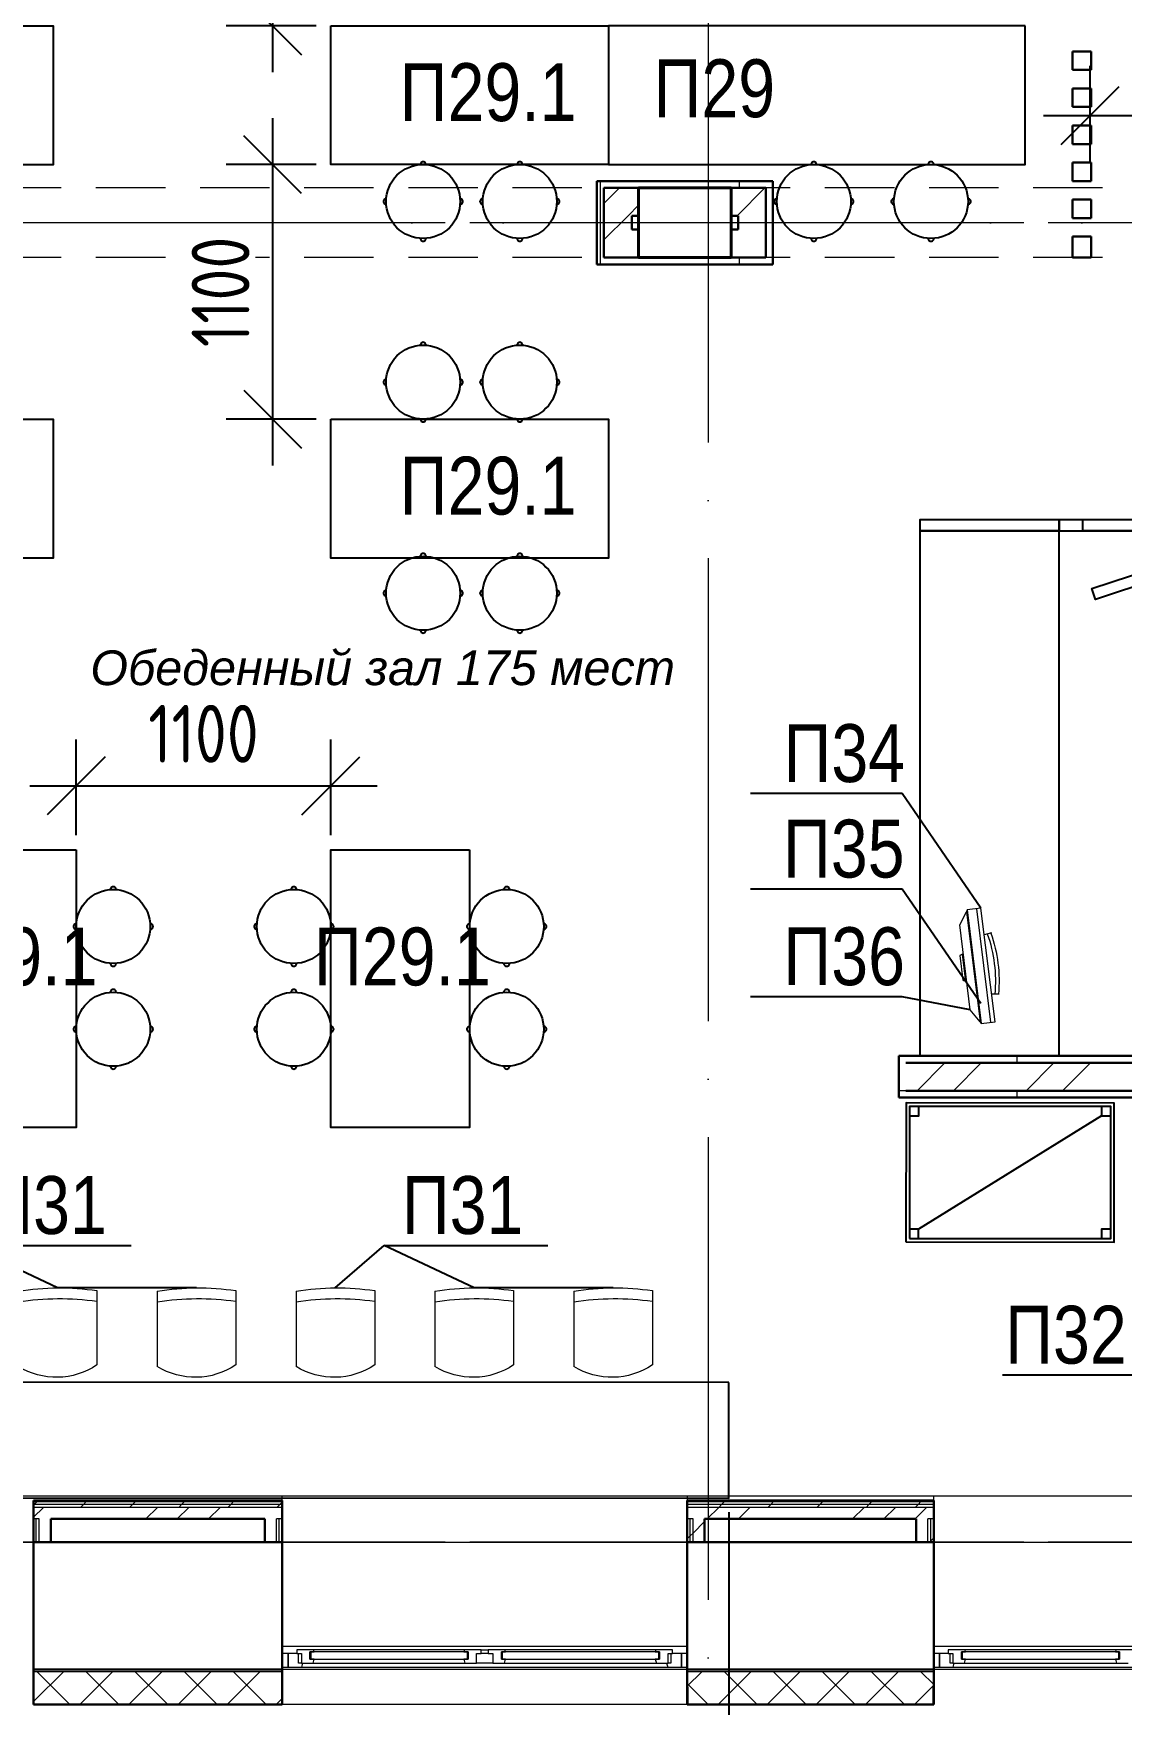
# Model space of a CAD drawing. Header units: millimetres. Extents: x -21010 to 105841, y -18351 to 135084.
# Drawn here: x 33147 to 37849, y 31373 to 38593 of the extents above; entities that cross this region are included whole.
import ezdxf
from ezdxf import colors
from ezdxf.entities.mleader import LeaderData, LeaderLine
from ezdxf.enums import TextEntityAlignment as Align
from ezdxf.math import Vec2, Vec3

# ---------------------------------------------------------------- set-up
doc = ezdxf.new("R2010")
doc.units = ezdxf.units.MM
doc.linetypes.add('ADSK_Линия сетки', pattern=[2500, 2000, -250, 0, -250])
doc.linetypes.add('ADSK_Сверху', pattern=[450, 300, -150])
for name, color, linetype, lineweight in [('_ Окна', 7, 'Continuous', 9), ('ДОНМ_ТХ_Анно', 84, 'Continuous', 20), ('Линии', 7, 'Continuous', 9), ('Несущие колонны', 7, 'Continuous', 9), ('ОБОРУДОВАНИЕ И МЕБЕЛЬ', 252, 'Continuous', 18), ('Ограждение', 7, 'Continuous', 9), ('Окна', 7, 'Continuous', 9), ('Оси', 7, 'Continuous', 9), ('Стены внутренние', 7, 'Continuous', 18), ('Стены наружные', 7, 'Continuous', 18), ('Стены штриховка', 7, 'Continuous', 13)]:
    doc.layers.add(name, color=color, linetype=linetype, lineweight=lineweight)
for name, color, linetype in [('ТХ', 5, 'Continuous'), ('ТХ пищеблок 31.10.2023', 7, 'Continuous'), ('тх разм', 7, 'Continuous'), ('ТХ_(нейтральное оборудование_мебель)', 32, 'Continuous'), ('ТХ_ПОЗИЦИИ', 1, 'Continuous'), ('ТХ_размеры', 7, 'Continuous')]:
    doc.layers.add(name, color=color, linetype=linetype)
doc.layers.add('ТХ.Not mounted equipment', color=7, linetype='Continuous', lineweight=9, true_color=0x6f4f28)
doc.styles.add('Standart Arial', font='arial.ttf', dxfattribs={"width": 0.8, "height": 250})
doc.styles.add('ГОСТ 2.304', font='CS_Gost2304.shx')
doc.styles.add('ТХ_ДОНМ', font='ARIALN.TTF')
doc.dimstyles.new('СПДС', dxfattribs={"dimscale": 100, "dimtxt": 2.5, "dimasz": 2.5, "dimexe": 2, "dimexo": 0.625, "dimgap": 1, "dimtad": 1, "dimdec": 0, "dimtxsty": 'ГОСТ 2.304', "dimblk": 'OBLIQUE', "dimblk1": 'OBLIQUE', "dimblk2": 'OBLIQUE', "dimcen": 2.5, "dimdle": 2, "dimadec": 0, "dimazin": 2, "dimtfac": 0.75, "dimtdec": 4, "dimtmove": 1, "dimatfit": 3, "dimfxl": 1, "dimtfill": 1, "dimtolj": 1, "dimarcsym": 1})

# ---------------------------------------------------------------- blocks, each defined once
blk = doc.blocks.new('_Oblique')
at = {"color": 0, "linetype": 'ByBlock', "lineweight": -2}
blk.add_line((-0.5, -0.5), (0.5, 0.5), dxfattribs=at)
blk = doc.blocks.new('*D206')
at = {"layer": 'Defpoints', "color": 0, "transparency": 16777216}
for p in [(38811.9, 39083.4), (37712, 38515), (37712, 38236.9)]:
    blk.add_point(p, dxfattribs=at)
at = {"layer": 'ТХ_размеры', "color": 0, "lineweight": -2, "transparency": 16777216}
for p, q in [((38811.9, 39020.9), (38811.9, 38036.9)), ((37712, 38452.5), (37712, 38036.9)), ((39011.9, 38236.9), (37512, 38236.9))]:
    blk.add_line(p, q, dxfattribs=at)
at = {"layer": 'ТХ_размеры', "color": 0, "lineweight": -2, "transparency": 16777216, "xscale": 250, "yscale": 250, "zscale": 250, "rotation": 180}
blk.add_blockref('_Oblique', (37712, 38236.9), dxfattribs=at)
at = {"layer": 'ТХ_размеры', "color": 0, "lineweight": -2, "transparency": 16777216, "xscale": 250, "yscale": 250, "zscale": 250}
blk.add_blockref('_Oblique', (38811.9, 38236.9), dxfattribs=at)
at = {"layer": 'ТХ_размеры', "color": 0, "transparency": 16777216, "insert": (38261.9, 38461.9), "char_height": 250, "attachment_point": 5, "style": 'ГОСТ 2.304', "bg_fill": 3, "box_fill_scale": 1.1, "bg_fill_color": 256, "bg_fill_true_color": 13158600, "bg_fill_transparency": 0}
blk.add_mtext('\\A1;1100', dxfattribs=at)
blk = doc.blocks.new('АРМ медицинской сестры')
at = {"lineweight": 0}
for points in [[(-133.5, 147.5), (-129.5, 115.6)], [(133.5, 147.5), (129.5, 115.6)], [(245.1, 95.6), (-249.1, 95.6)], [(-241.1, 51.8), (-249.1, 55.8)], [(245.1, 55.8), (237.1, 51.8), (-241.1, 51.8), (-185.3, 15.9), (185.3, 15.9), (237.1, 51.8)], [(-61.8, 15.9), (-61.8, 12), (57.8, 12), (53.8, 0), (-53.8, 0), (-61.8, 12)], [(57.8, 15.9), (57.8, 12)]]:
    blk.add_lwpolyline(points, dxfattribs=at)
blk.add_lwpolyline([(245.1, 55.8), (-249.1, 55.8), (-249.1, 115.6), (245.1, 115.6)], close=True, dxfattribs=at)
for radius, start, end in [(627.7, 77.76673, 102.23327), (611.8, 77.60743, 102.39257)]:
    blk.add_arc((0, -468.3), radius, start, end, dxfattribs=at)
blk = doc.blocks.new('_None')
blk = doc.blocks.new('Табурет к обеденному столу')
at = {"layer": 'ТХ_(нейтральное оборудование_мебель)'}
blk.add_circle((19569, 43946), 160, dxfattribs=at)
for centre, start, end in [((19569, 44106), 357.8509, 182.1491), ((19409, 43946), 87.8509, 272.1491), ((19729, 43946), 267.8509, 92.1491), ((19569, 43786), 177.8509, 2.1491)]:
    blk.add_arc(centre, 12, start, end, dxfattribs=at)
blk = doc.blocks.new('*U95')
at = {"layer": 'ТХ'}
for points in [[(600, 900), (600, 0), (0, 0), (0, 900)], [(55, 885.1), (55, 845), (15, 845), (15, 885.1)], [(585, 885), (585, 15), (15, 15), (15, 885)], [(585, 885), (585, 845), (545, 845), (545, 885)], [(55, 55.1), (55, 15), (15, 15), (15, 55.1)], [(585, 55), (585, 15), (545, 15), (545, 55)]]:
    blk.add_lwpolyline(points, close=True, dxfattribs=at)
blk.add_lwpolyline([(55, 55.1), (545, 845)], dxfattribs=at)
blk = doc.blocks.new('Барный стул')
at = {"layer": 'ОБОРУДОВАНИЕ И МЕБЕЛЬ', "color": 251, "linetype": 'Continuous', "lineweight": 18}
for p, q in [((1625998.8, 65651.5), (1625998.8, 65330.3)), ((1626338.8, 65648.8), (1626338.8, 65323.4))]:
    blk.add_line(p, q, dxfattribs=at)
for centre, radius, start, end in [((1626160.1, 64543.9), 1119.3, 80.81142, 98.28413), ((1626160.1, 64497.5), 1119.3, 80.81142, 98.28413), ((1626174.1, 65590.7), 313.9, 236.04951, 301.6358)]:
    blk.add_arc(centre, radius, start, end, dxfattribs=at)
blk = doc.blocks.new('*D1156')
at = {"layer": 'Defpoints', "color": 0, "ltscale": 100, "transparency": 16777216}
for p in [(34431.7, 35342), (33331.7, 35066), (34431.7, 35066)]:
    blk.add_point(p, dxfattribs=at)
at = {"layer": 'тх разм', "color": 0, "lineweight": -2, "ltscale": 100, "transparency": 16777216}
for p, q in [((33331.7, 35128.5), (33331.7, 35542)), ((34431.7, 35128.5), (34431.7, 35542)), ((33131.7, 35342), (34631.7, 35342))]:
    blk.add_line(p, q, dxfattribs=at)
at = {"layer": 'тх разм', "color": 0, "lineweight": -2, "ltscale": 100, "transparency": 16777216, "xscale": 250, "yscale": 250, "zscale": 250, "rotation": 180}
blk.add_blockref('_Oblique', (33331.7, 35342), dxfattribs=at)
at = {"layer": 'тх разм', "color": 0, "lineweight": -2, "ltscale": 100, "transparency": 16777216, "xscale": 250, "yscale": 250, "zscale": 250}
blk.add_blockref('_Oblique', (34431.7, 35342), dxfattribs=at)
at = {"layer": 'тх разм', "color": 0, "ltscale": 100, "transparency": 16777216, "insert": (33881.7, 35567), "char_height": 250, "attachment_point": 5, "style": 'ГОСТ 2.304', "bg_fill": 3, "box_fill_scale": 1.1, "bg_fill_color": 256, "bg_fill_true_color": 13158600, "bg_fill_transparency": 0}
blk.add_mtext('\\A1;1100', dxfattribs=at)
blk = doc.blocks.new('*D1158')
at = {"layer": 'Defpoints', "color": 0, "ltscale": 100, "transparency": 16777216}
for p in [(34431.7, 39725), (34180.5, 38625), (34431.7, 38625)]:
    blk.add_point(p, dxfattribs=at)
at = {"layer": 'тх разм', "color": 0, "lineweight": -2, "ltscale": 100, "transparency": 16777216}
for p, q in [((34180.5, 39925), (34180.5, 38425)), ((34369.2, 39725), (33980.5, 39725)), ((34369.2, 38625), (33980.5, 38625))]:
    blk.add_line(p, q, dxfattribs=at)
at = {"layer": 'тх разм', "color": 0, "lineweight": -2, "ltscale": 100, "transparency": 16777216, "xscale": 250, "yscale": 250, "zscale": 250}
for p, rotation in [((34180.5, 39725), 90), ((34180.5, 38625), 270)]:
    blk.add_blockref('_Oblique', p, dxfattribs=dict(at, rotation=rotation))
at = {"layer": 'тх разм', "color": 0, "ltscale": 100, "transparency": 16777216, "insert": (33955.5, 39175), "char_height": 250, "attachment_point": 5, "rotation": 90, "style": 'ГОСТ 2.304', "bg_fill": 3, "box_fill_scale": 1.1, "bg_fill_color": 256, "bg_fill_true_color": 13158600, "bg_fill_transparency": 0}
blk.add_mtext('\\A1;1100', dxfattribs=at)
blk = doc.blocks.new('*D1159')
at = {"layer": 'Defpoints', "color": 0, "ltscale": 100, "transparency": 16777216}
for p in [(34431.7, 38026), (34180.5, 36926), (34431.7, 36926)]:
    blk.add_point(p, dxfattribs=at)
at = {"layer": 'тх разм', "color": 0, "lineweight": -2, "ltscale": 100, "transparency": 16777216}
for p, q in [((34180.5, 38226), (34180.5, 36726)), ((34369.2, 38026), (33980.5, 38026)), ((34369.2, 36926), (33980.5, 36926))]:
    blk.add_line(p, q, dxfattribs=at)
at = {"layer": 'тх разм', "color": 0, "lineweight": -2, "ltscale": 100, "transparency": 16777216, "xscale": 250, "yscale": 250, "zscale": 250}
for p, rotation in [((34180.5, 38026), 90), ((34180.5, 36926), 270)]:
    blk.add_blockref('_Oblique', p, dxfattribs=dict(at, rotation=rotation))
at = {"layer": 'тх разм', "color": 0, "ltscale": 100, "transparency": 16777216, "insert": (33955.5, 37476), "char_height": 250, "attachment_point": 5, "rotation": 90, "style": 'ГОСТ 2.304', "bg_fill": 3, "box_fill_scale": 1.1, "bg_fill_color": 256, "bg_fill_true_color": 13158600, "bg_fill_transparency": 0}
blk.add_mtext('\\A1;1100', dxfattribs=at)
blk = doc.blocks.new('*D1161')
at = {"layer": 'Defpoints', "color": 0, "ltscale": 100, "transparency": 16777216}
for p in [(25151.5, 32266.6), (36151.5, 32266.6), (36151.5, 30806.7)]:
    blk.add_point(p, dxfattribs=at)
at = {"layer": 'тх разм', "color": 0, "lineweight": -2, "ltscale": 100, "transparency": 16777216}
for p, q in [((25151.5, 32204.1), (25151.5, 30606.7)), ((36151.5, 32204.1), (36151.5, 30606.7)), ((24951.5, 30806.7), (36351.5, 30806.7))]:
    blk.add_line(p, q, dxfattribs=at)
at = {"layer": 'тх разм', "color": 0, "lineweight": -2, "ltscale": 100, "transparency": 16777216, "xscale": 250, "yscale": 250, "zscale": 250, "rotation": 180}
blk.add_blockref('_Oblique', (25151.5, 30806.7), dxfattribs=at)
at = {"layer": 'тх разм', "color": 0, "lineweight": -2, "ltscale": 100, "transparency": 16777216, "xscale": 250, "yscale": 250, "zscale": 250}
blk.add_blockref('_Oblique', (36151.5, 30806.7), dxfattribs=at)
at = {"layer": 'тх разм', "color": 0, "ltscale": 100, "transparency": 16777216, "insert": (30651.5, 31031.7), "char_height": 250, "attachment_point": 5, "style": 'ГОСТ 2.304', "bg_fill": 3, "box_fill_scale": 1.1, "bg_fill_color": 256, "bg_fill_true_color": 13158600, "bg_fill_transparency": 0}
blk.add_mtext('\\A1;11000', dxfattribs=at)
blk = doc.blocks.new('1 этаж 21082025')
at = {"layer": '_ Окна'}
for p, q in [((39985, -11882), (39960, -11882)), ((39985, -11940), (39985, -11882)), ((40083, -11874), (40080, -11874)), ((40080, -11874), (40080, -11906)), ((40080, -11906), (40083, -11906)), ((40760, -11874), (40083, -11874)), ((40083, -11874), (40083, -11906)), ((40083, -11906), (40083, -11874)), ((40083, -11906), (40760, -11906)), ((40760, -11906), (40760, -11874)), ((40760, -11874), (40760, -11906)), ((40763, -11874), (40760, -11874)), ((40760, -11906), (40763, -11906)), ((40763, -11906), (40763, -11874)), ((40910, -11874), (40907, -11874)), ((40907, -11874), (40907, -11906)), ((40907, -11906), (40910, -11906)), ((41587, -11874), (40910, -11874)), ((40910, -11874), (40910, -11906)), ((40910, -11906), (40910, -11874)), ((40910, -11906), (41587, -11906)), ((41587, -11906), (41587, -11874)), ((41587, -11874), (41587, -11906)), ((41590, -11874), (41587, -11874)), ((41587, -11906), (41590, -11906)), ((41590, -11906), (41590, -11874)), ((41710, -11882), (41685, -11882)), ((41685, -11882), (41685, -11940)), ((42800, -11882), (42775, -11882)), ((42800, -11940), (42800, -11882)), ((42898, -11874), (42895, -11874)), ((42895, -11874), (42895, -11906)), ((42895, -11906), (42898, -11906)), ((43575, -11874), (42898, -11874)), ((42898, -11874), (42898, -11906)), ((42898, -11906), (42898, -11874)), ((42898, -11906), (43575, -11906)), ((43575, -11906), (43575, -11874)), ((43575, -11874), (43575, -11906)), ((43578, -11874), (43575, -11874)), ((43575, -11906), (43578, -11906)), ((43578, -11906), (43578, -11874)), ((39960, -11940), (39985, -11940)), ((41685, -11940), (41710, -11940)), ((42775, -11940), (42800, -11940))]:
    blk.add_line(p, q, dxfattribs=at)
at = {"layer": '_ Окна', "lineweight": 18}
for p, q in [((40023, -11882), (39985, -11882)), ((39985, -11882), (39985, -11940)), ((40079, -11865), (40023, -11865)), ((40023, -11865), (40023, -11882)), ((40023, -11882), (40043, -11882)), ((40031, -11923), (40031, -11882)), ((40043, -11882), (40043, -11923)), ((40080, -11866), (40079, -11865)), ((40081, -11865), (40080, -11866)), ((40080, -11906), (40080, -11874)), ((40080, -11874), (40098, -11874)), ((40098, -11906), (40080, -11906)), ((40095.6, -11865), (40081, -11865)), ((40093.4, -11923), (40098, -11906)), ((40098, -11874), (40095.6, -11865)), ((40747.4, -11865), (40745, -11874)), ((40745, -11874), (40763, -11874)), ((40763, -11906), (40745, -11906)), ((40745, -11906), (40749.6, -11923)), ((40762, -11865), (40747.4, -11865)), ((40763, -11866), (40762, -11865)), ((40764, -11865), (40763, -11866)), ((40763, -11874), (40763, -11906)), ((40820, -11865), (40764, -11865)), ((40800, -11923), (40800, -11882)), ((40800, -11882), (40820, -11882)), ((40820, -11882), (40820, -11865)), ((40906, -11865), (40850, -11865)), ((40850, -11865), (40850, -11882)), ((40850, -11882), (40870, -11882)), ((40870, -11882), (40870, -11923)), ((40907, -11866), (40906, -11865)), ((40908, -11865), (40907, -11866)), ((40907, -11906), (40907, -11874)), ((40907, -11874), (40925, -11874)), ((40925, -11906), (40907, -11906)), ((40922.6, -11865), (40908, -11865)), ((40920.4, -11923), (40925, -11906)), ((40925, -11874), (40922.6, -11865)), ((41574.4, -11865), (41572, -11874)), ((41572, -11874), (41590, -11874)), ((41590, -11906), (41572, -11906)), ((41572, -11906), (41576.6, -11923)), ((41589, -11865), (41574.4, -11865)), ((41590, -11866), (41589, -11865)), ((41591, -11865), (41590, -11866)), ((41590, -11874), (41590, -11906)), ((41647, -11865), (41591, -11865)), ((41627, -11923), (41627, -11882)), ((41627, -11882), (41647, -11882)), ((41639, -11882), (41639, -11923)), ((41647, -11882), (41647, -11865)), ((41685, -11882), (41647, -11882)), ((41685, -11940), (41685, -11882)), ((42838, -11882), (42800, -11882)), ((42800, -11882), (42800, -11940)), ((42894, -11865), (42838, -11865)), ((42838, -11865), (42838, -11882)), ((42838, -11882), (42858, -11882)), ((42846, -11923), (42846, -11882)), ((42858, -11882), (42858, -11923)), ((42895, -11866), (42894, -11865)), ((42896, -11865), (42895, -11866)), ((42895, -11906), (42895, -11874)), ((42895, -11874), (42913, -11874)), ((42913, -11906), (42895, -11906)), ((42910.6, -11865), (42896, -11865)), ((42908.4, -11923), (42913, -11906)), ((42913, -11874), (42910.6, -11865)), ((43562.4, -11865), (43560, -11874)), ((43560, -11874), (43578, -11874)), ((43578, -11906), (43560, -11906)), ((43560, -11906), (43564.6, -11923)), ((43577, -11865), (43562.4, -11865)), ((43578, -11866), (43577, -11865)), ((43579, -11865), (43578, -11866)), ((43578, -11874), (43578, -11906)), ((43635, -11865), (43579, -11865)), ((39985, -11940), (40044.4, -11940)), ((40043, -11923), (40031, -11923)), ((40043, -11923), (40093.4, -11923)), ((40044.4, -11940), (40049, -11923)), ((40749.6, -11923), (40800, -11923)), ((40870, -11923), (40920.4, -11923)), ((41576.6, -11923), (41627, -11923)), ((41621, -11923), (41625.6, -11940)), ((41625.6, -11940), (41685, -11940)), ((41639, -11923), (41627, -11923)), ((42800, -11940), (42859.4, -11940)), ((42858, -11923), (42846, -11923)), ((42858, -11923), (42908.4, -11923)), ((42859.4, -11940), (42864, -11923)), ((43564.6, -11923), (43615, -11923))]:
    blk.add_line(p, q, dxfattribs=at)
at = {"layer": 'Линии', "linetype": 'ADSK_Сверху'}
for p, q in [((50705, -5550), (30240, -5550)), ((50705, -5850), (30240, -5850))]:
    blk.add_line(p, q, dxfattribs=at)
at = {"layer": 'Несущие колонны', "lineweight": 40}
for p, q in [((41500, -5550), (41900, -5550)), ((41500, -5850), (41500, -5550)), ((41900, -5550), (41500, -5550)), ((41500, -5550), (41500, -5850)), ((41900, -5550), (41900, -5850)), ((41900, -5850), (41900, -5550)), ((41900, -5850), (41500, -5850)), ((41500, -5850), (41900, -5850))]:
    blk.add_line(p, q, dxfattribs=at)
at = {"layer": 'Ограждение'}
for p, q in [((30889.6, -11200), (44870, -11200)), ((39960, -11220), (39960, -11200)), ((39960, -11200), (41710, -11200)), ((41710, -11200), (41710, -11220)), ((42775, -11220), (42775, -11200)), ((42775, -11200), (44525, -11200)), ((37135, -11400), (38885, -11400)), ((39960, -11400), (41710, -11400)), ((42775, -11400), (44525, -11400)), ((39960, -11850), (41710, -11850)), ((42775, -11850), (44525, -11850))]:
    blk.add_line(p, q, dxfattribs=at)
at = {"layer": 'Окна'}
for p, q in [((40081, -11865), (40079, -11865)), ((40747.4, -11865), (40095.6, -11865)), ((40764, -11865), (40762, -11865)), ((40820, -11865), (40850, -11865)), ((40850, -11882), (40820, -11882)), ((40908, -11865), (40906, -11865)), ((41574.4, -11865), (40922.6, -11865)), ((41591, -11865), (41589, -11865)), ((42896, -11865), (42894, -11865)), ((43562.4, -11865), (42910.6, -11865)), ((43579, -11865), (43577, -11865)), ((40044.4, -11940), (41625.6, -11940)), ((40093.4, -11923), (40749.6, -11923)), ((40870, -11923), (40800, -11923)), ((40920.4, -11923), (41576.6, -11923)), ((42859.4, -11940), (44440.6, -11940)), ((42908.4, -11923), (43564.6, -11923))]:
    blk.add_line(p, q, dxfattribs=at)
at = {"layer": 'Оси', "linetype": 'ADSK_Линия сетки'}
for p, q in [((41800, 5350.6), (41800, -60626.1)), ((58165, -5700), (-14072.3, -5700)), ((58165, -11400), (-14072.3, -11400))]:
    blk.add_line(p, q, dxfattribs=at)
at = {"layer": 'Стены внутренние', "lineweight": 30}
for p, q in [((43455, -4960), (43375, -4960)), ((43375, -4960), (43375, -5040)), ((43455, -5040), (43455, -4960)), ((43375, -5040), (43455, -5040)), ((43455, -5120), (43375, -5120)), ((43375, -5120), (43375, -5200)), ((43455, -5200), (43455, -5120)), ((43375, -5200), (43455, -5200)), ((43455, -5280), (43375, -5280)), ((43375, -5280), (43375, -5360)), ((43455, -5360), (43455, -5280)), ((43375, -5360), (43455, -5360)), ((43455, -5440), (43375, -5440)), ((43375, -5440), (43375, -5520)), ((43455, -5520), (43455, -5440)), ((43375, -5520), (43455, -5520)), ((43455, -5600), (43375, -5600)), ((43375, -5600), (43375, -5680)), ((43455, -5680), (43455, -5600)), ((43375, -5680), (43455, -5680)), ((43455, -5760), (43375, -5760)), ((43375, -5760), (43375, -5850)), ((43455, -5850), (43455, -5760)), ((43375, -5850), (43455, -5850)), ((38885, -11400), (38885, -11950)), ((39885, -11400), (38960, -11400)), ((39960, -11950), (39960, -11400)), ((41710, -11400), (41710, -11950)), ((42700, -11400), (41785, -11400)), ((42775, -11950), (42775, -11400)), ((38885, -11950), (39960, -11950)), ((38885, -11960), (38885, -12102)), ((39960, -12102), (39960, -11960)), ((41710, -11950), (42775, -11950)), ((41710, -11960), (41710, -12102)), ((42775, -12102), (42775, -11960)), ((38885, -12102), (39960, -12102)), ((41710, -12102), (42775, -12102))]:
    blk.add_line(p, q, dxfattribs=at)
at = {"layer": 'Стены внутренние', "linetype": 'Continuous', "lineweight": 9}
for p, q in [((43375, -5760.3), (43455, -5760.3)), ((38887, -12087.9), (39014.9, -11960)), ((39040.7, -12100), (38900.7, -11960)), ((39087.1, -12100), (39227.1, -11960)), ((39252.9, -12100), (39112.9, -11960)), ((39299.2, -12100), (39439.2, -11960)), ((39465, -12100), (39325, -11960)), ((39511.3, -12100), (39651.3, -11960)), ((39677.1, -12100), (39537.1, -11960)), ((39723.5, -12100), (39863.5, -11960)), ((39889.3, -12100), (39749.3, -11960)), ((41710, -12022.6), (41772.6, -11960)), ((41844.8, -12100), (41984.8, -11960)), ((42010.6, -12100), (41870.6, -11960)), ((42056.9, -12100), (42196.9, -11960)), ((42222.7, -12100), (42082.7, -11960)), ((42269, -12100), (42409, -11960)), ((42434.9, -12100), (42294.9, -11960)), ((42481.2, -12100), (42621.2, -11960)), ((42647, -12100), (42507, -11960)), ((42775, -12015.9), (42719.1, -11960)), ((41798.5, -12100), (41710, -12011.5)), ((41712, -12031.2), (41710, -12027.7)), ((42693.3, -12100), (42775, -12018.3)), ((38962.8, -12100), (38961.6, -12102)), ((39171.9, -12102), (39170.8, -12100)), ((39935.6, -12100), (39958, -12077.6)), ((41778.4, -12100), (41777.2, -12102)), ((41987.5, -12102), (41986.4, -12100))]:
    blk.add_line(p, q, dxfattribs=at)
at = {"layer": 'Стены внутренние'}
for p, q in [((41710, -11950), (39960, -11950)), ((44525, -11950), (42775, -11950)), ((41710, -12102), (39960, -12102))]:
    blk.add_line(p, q, dxfattribs=at)
at = {"layer": 'Стены наружные', "lineweight": 30}
for p, q in [((42080, -5520), (41320, -5520)), ((41320, -5520), (41320, -5880)), ((41900, -5550), (41350, -5550)), ((41350, -5550), (41350, -5850)), ((41500, -5670), (41500, -5550)), ((42050, -5550), (41900, -5550)), ((41900, -5550), (41900, -5670)), ((42050, -5850), (42050, -5550)), ((42080, -5880), (42080, -5520)), ((41470, -5670), (41500, -5670)), ((41470, -5730), (41470, -5670)), ((41900, -5670), (41930, -5670)), ((41930, -5670), (41930, -5730)), ((41500, -5730), (41470, -5730)), ((41500, -5850), (41500, -5730)), ((41930, -5730), (41900, -5730)), ((41900, -5730), (41900, -5850)), ((41320, -5880), (42080, -5880)), ((41350, -5850), (41900, -5850)), ((41900, -5850), (42050, -5850)), ((44855, -9300), (42625, -9300)), ((42625, -9300), (42625, -9480)), ((44885, -9330), (42655, -9330)), ((42655, -9450), (44885, -9450)), ((42625, -9480), (44855, -9480)), ((39960, -11220), (38885, -11220)), ((38885, -11220), (38885, -11400)), ((39960, -11400), (39960, -11220)), ((42775, -11220), (41710, -11220)), ((41710, -11220), (41710, -11400)), ((42775, -11400), (42775, -11220)), ((38960, -11300), (39885, -11300)), ((38960, -11400), (38960, -11300)), ((39885, -11300), (39885, -11400)), ((41785, -11300), (42700, -11300)), ((41785, -11400), (41785, -11300)), ((42700, -11300), (42700, -11400)), ((38885, -11400), (38960, -11400)), ((39885, -11400), (39960, -11400)), ((41710, -11400), (41785, -11400)), ((42700, -11400), (42775, -11400)), ((38885, -11950), (38885, -11960)), ((39960, -11960), (39960, -11950)), ((41710, -11950), (41710, -11960)), ((42775, -11960), (42775, -11950))]:
    blk.add_line(p, q, dxfattribs=at)
at = {"layer": 'Стены наружные', "linetype": 'Continuous', "lineweight": 9}
for p, q in [((41336, -5880), (41336, -5520)), ((41350, -5617.2), (41417.2, -5550)), ((41925.8, -5670), (42045.8, -5550)), ((41936, -5550), (41936, -5520)), ((41454.4, -5670), (41500, -5624.4)), ((41350, -5774.4), (41454.4, -5670)), ((41936, -5880), (41936, -5850)), ((43136, -9330), (43136, -9300)), ((42703.3, -9450), (42823.3, -9330)), ((42860.5, -9450), (42980.5, -9330)), ((43174.8, -9450), (43294.8, -9330)), ((43331.9, -9450), (43451.9, -9330)), ((43136, -9480), (43136, -9450)), ((38885, -11241.4), (38888.9, -11237.5)), ((38885, -11292.9), (38927.9, -11250)), ((38888.9, -11237.5), (38901.4, -11225)), ((38901.4, -11225), (38906.4, -11220)), ((39088.5, -11250), (39101, -11237.5)), ((39101, -11237.5), (39113.5, -11225)), ((39300.7, -11250), (39313.2, -11237.5)), ((39313.2, -11237.5), (39325.7, -11225)), ((39325.7, -11225), (39330.7, -11220)), ((39371.3, -11300), (39421.3, -11250)), ((39506.3, -11300), (39556.3, -11250)), ((39512.8, -11250), (39525.3, -11237.5)), ((39525.3, -11237.5), (39537.8, -11225)), ((39641.2, -11300), (39691.2, -11250)), ((39724.9, -11250), (39737.4, -11237.5)), ((39737.4, -11237.5), (39749.9, -11225)), ((39749.9, -11225), (39754.9, -11220)), ((39937.1, -11250), (39949.6, -11237.5)), ((39949.6, -11237.5), (39960, -11227.1)), ((41710, -11251.3), (41711.3, -11250)), ((41796.2, -11300), (41846.2, -11250)), ((41846.2, -11250), (41858.7, -11237.5)), ((41858.7, -11237.5), (41871.2, -11225)), ((41871.2, -11225), (41876.2, -11220)), ((41931.2, -11300), (41981.2, -11250)), ((42058.4, -11250), (42070.9, -11237.5)), ((42070.9, -11237.5), (42083.4, -11225)), ((42270.5, -11250), (42283, -11237.5)), ((42283, -11237.5), (42295.5, -11225)), ((42295.5, -11225), (42300.5, -11220)), ((42424.6, -11300), (42474.6, -11250)), ((42482.6, -11250), (42495.1, -11237.5)), ((42495.1, -11237.5), (42507.6, -11225)), ((42559.6, -11300), (42609.6, -11250)), ((42694.5, -11300), (42744.5, -11250)), ((42694.8, -11250), (42707.3, -11237.5)), ((42707.3, -11237.5), (42719.8, -11225)), ((42719.8, -11225), (42724.8, -11220)), ((41735, -11361.2), (41785, -11311.2)), ((41710, -11386.2), (41722.5, -11373.7)), ((41722.5, -11373.7), (41735, -11361.2)), ((42756.9, -11400), (42762.5, -11394.4)), ((42762.5, -11394.4), (42775, -11381.9))]:
    blk.add_line(p, q, dxfattribs=at)
at = {"layer": 'Стены штриховка'}
for p, q in [((42655, -9450), (42625, -9450)), ((38885, -11225), (39960, -11225)), ((39960, -11225), (38885, -11225)), ((39960, -11237.5), (38885, -11237.5)), ((39960, -11250), (38885, -11250)), ((41710, -11225), (42775, -11225)), ((42775, -11225), (41710, -11225)), ((42775, -11237.5), (41710, -11237.5)), ((42775, -11250), (41710, -11250)), ((38910, -11300), (38885, -11300)), ((38897.5, -11400), (38897.5, -11300)), ((38910, -11400), (38910, -11300)), ((39935, -11400), (39935, -11300)), ((39960, -11300), (39935, -11300)), ((39947.5, -11400), (39947.5, -11300)), ((41735, -11300), (41710, -11300)), ((41722.5, -11400), (41722.5, -11300)), ((41735, -11400), (41735, -11300)), ((42750, -11400), (42750, -11300)), ((42775, -11300), (42750, -11300)), ((42762.5, -11400), (42762.5, -11300)), ((39960, -11960), (38885, -11960)), ((42775, -11960), (41710, -11960)), ((38887, -12026), (38885, -12026)), ((38887, -12026), (38887, -12100)), ((39960, -12026), (39958, -12026)), ((39958, -12100), (39958, -12026)), ((41712, -12026), (41710, -12026)), ((41712, -12026), (41712, -12100)), ((42775, -12026), (42773, -12026)), ((42773, -12100), (42773, -12026)), ((38887, -12100), (39958, -12100)), ((41712, -12100), (42773, -12100))]:
    blk.add_line(p, q, dxfattribs=at)

msp = doc.modelspace()

# ---------------------------------------------------------------- linework, layer by layer
for points in [[(36978.9, 34175), (36978.9, 36493.2), (39147, 36493.2), (39147, 36443.2), (38547, 36443.2), (38547, 34175), (36978.9, 34175), (37578.9, 34175), (37578.9, 36493.2), (37578.9, 36443.2), (36978.9, 36443.2), (39147, 36443.2)], [(38481.5, 36493.2), (38481.5, 36443.2), (37781.5, 36443.2), (37681.5, 36443.2), (37681.5, 36493.2), (38481.5, 36493.2)], [(38481.5, 36443.2), (38497, 36395.7), (37831.6, 36178.4), (37736.6, 36147.3), (37721, 36194.9), (38481.5, 36443.2)]]:
    msp.add_lwpolyline(points)
at = {"layer": 'Оси', "linetype": 'ADSK_Линия сетки'}
for p, q in [((49532.7, 37775), (20650.1, 37775)), ((49532.7, 32075), (20650.1, 32075))]:
    msp.add_line(p, q, dxfattribs=at)
at = {"layer": 'ТХ_(нейтральное оборудование_мебель)'}
for points in [[(34431.7, 38625), (35631.7, 38626), (35631.7, 38026), (34431.7, 38026), (34431.7, 38626)], [(37431.7, 38626), (35631.7, 38626), (35631.7, 38026), (37431.7, 38026), (37431.7, 38626)], [(31731.7, 38625), (33231.7, 38625), (33231.7, 38025), (31731.7, 38025), (31731.7, 38625)], [(31731.7, 36926), (33231.7, 36926), (33231.7, 36326), (31731.7, 36326), (31731.7, 36926)], [(34431.7, 36926), (35631.7, 36926), (35631.7, 36326), (34431.7, 36326), (34431.7, 36926)], [(33331.7, 35066), (33331.7, 33866.1), (32731.7, 33866.1), (32731.7, 35066), (33331.7, 35066)], [(35031.7, 35066), (35031.7, 33866.1), (34431.7, 33866.1), (34431.7, 35066), (35031.7, 35066)]]:
    msp.add_lwpolyline(points, dxfattribs=at)
msp.add_lwpolyline([(36151.5, 32764), (25151.5, 32766.6), (25151.5, 32266.6), (36151.5, 32264)], close=True, dxfattribs=at)

# ---------------------------------------------------------------- block references
msp.add_blockref('1 этаж 21082025', (-5738, 43475))
at = {"layer": 'ТХ пищеблок 31.10.2023', "xscale": -1}
for p in [(1659420.4, -32490), (1660020.4, -32490), (1660620.4, -32490), (1661220.4, -32490), (1661820.4, -32490)]:
    msp.add_blockref('Барный стул', p, dxfattribs=at)
at = {"layer": 'ТХ.Not mounted equipment', "lineweight": 15, "xscale": -1, "rotation": 277.0606583985133}
msp.add_blockref('АРМ медицинской сестры', (37156.6, 34556.1), dxfattribs=at)
at = {"layer": 'ТХ_(нейтральное оборудование_мебель)', "color": 5}
for p, rotation in [((54400, 81812.7), 179.9999999999999), ((54817.6, 81812.7), 179.9999999999999), ((56088.2, 81812.7), 179.9999999999999), ((56594.3, 81812.7), 179.9999999999999), ((54400, 81032.3), 179.9999999999999), ((54817.6, 81032.3), 179.9999999999999), ((54400, 80120.4), 179.9999999999999), ((54817.6, 80120.4), 179.9999999999999), ((77438, 15165.5), 89.99999999999997), ((78218.4, 15165.5), 89.99999999999997), ((79138, 15165.5), 89.99999999999997), ((77438, 14721.7), 89.99999999999997), ((78218.4, 14721.7), 89.99999999999997), ((79138, 14721.7), 89.99999999999997)]:
    msp.add_blockref('Табурет к обеденному столу', p, dxfattribs=dict(at, rotation=rotation))
at = {"layer": 'ТХ_(нейтральное оборудование_мебель)', "xscale": -1, "rotation": 89.95019862486832}
msp.add_blockref('*U95', (37817.4, 33971.3), dxfattribs=at)

# ---------------------------------------------------------------- texts
at = {"layer": 'ДОНМ_ТХ_Анно', "style": 'ТХ_ДОНМ'}
for s, p in [('П29', (36089.2, 38355.8)), ('П29.1', (35112, 38339)), ('П29.1', (35112, 36639)), ('П29.1', (33041.4, 34605)), ('П29.1', (34741.4, 34605))]:
    msp.add_text(s, height=250, dxfattribs=at).set_placement(p, align=Align.MIDDLE_CENTER)
at = {"layer": 'ТХ_ПОЗИЦИИ', "color": 5, "insert": (33392.7, 35927.2), "char_height": 150, "attachment_point": 1, "style": 'Standart Arial'}
msp.add_mtext_dynamic_manual_height_columns('{\\fArial|b0|i1|c204|p34;\\W1;Обеденный зал 175 мест}', width=2538.15, gutter_width=1250, heights=[0], dxfattribs=at)

# ---------------------------------------------------------------- leaders
at = {"layer": 'ДОНМ_ТХ_Анно'}
ml = msp.add_multileader_mtext('Standard', dxfattribs=at)
ml.set_content('П34', color=256, style='ТХ_ДОНМ')
ml.set_leader_properties()
ml.set_arrow_properties(name='NONE')
ml.build(insert=Vec2(0, 0))
ml.multileader.update_dxf_attribs({"text_left_attachment_type": 6, "text_right_attachment_type": 6, "dogleg_length": 0.25, "arrow_head_size": 250})
ctx = ml.context
ctx.base_point, ctx.char_height, ctx.arrow_head_size, ctx.landing_gap_size, ctx.plane_origin = Vec3(36220.3, 35308.5), 250, 250, 25, Vec3(33766.5, 31751.9)
ctx.left_attachment, ctx.right_attachment = 6, 6
notes = []
notes.append((ctx, [(1, (1, 1, 0), (36901.5, 35308.5), (-1, 0), 0.25, [(0, [(37241.2, 34813.5)], 0, [])])]))
ctx.mtext.insert, ctx.mtext.flow_direction = Vec3(36388.2, 35608.5), 5
ml = msp.add_multileader_mtext('Standard', dxfattribs=at)
ml.set_content('П35', color=256, style='ТХ_ДОНМ')
ml.set_leader_properties()
ml.set_arrow_properties(name='NONE')
ml.build(insert=Vec2(0, 0))
ml.multileader.update_dxf_attribs({"text_left_attachment_type": 6, "text_right_attachment_type": 6, "dogleg_length": 0.25, "arrow_head_size": 250})
ctx = ml.context
ctx.base_point, ctx.char_height, ctx.arrow_head_size, ctx.landing_gap_size, ctx.plane_origin = Vec3(36232.2, 34896.1), 250, 250, 25, Vec3(33766.5, 31339.6)
ctx.left_attachment, ctx.right_attachment = 6, 6
notes.append((ctx, [(1, (1, 1, 0), (36901.5, 34896.1), (-1, 0), 0.25, [(0, [(37241.2, 34401.2)], 0, [])])]))
ctx.mtext.insert, ctx.mtext.flow_direction = Vec3(36386, 35196.1), 5
ml = msp.add_multileader_mtext('Standard', dxfattribs=at)
ml.set_content('П36', color=256, style='ТХ_ДОНМ')
ml.set_leader_properties()
ml.set_arrow_properties(name='NONE')
ml.build(insert=Vec2(0, 0))
ml.multileader.update_dxf_attribs({"text_left_attachment_type": 6, "text_right_attachment_type": 6, "dogleg_length": 0.25, "arrow_head_size": 250})
ctx = ml.context
ctx.base_point, ctx.char_height, ctx.arrow_head_size, ctx.landing_gap_size, ctx.plane_origin = Vec3(36244.1, 34431), 250, 250, 25, Vec3(33766.5, 30874.4)
ctx.left_attachment, ctx.right_attachment = 6, 6
notes.append((ctx, [(1, (1, 1, 0), (36901.5, 34431), (-1, 0), 0.25, [(0, [(37195.2, 34374.1)], 0, [])])]))
ctx.mtext.insert, ctx.mtext.flow_direction = Vec3(36387.7, 34731), 5
ml = msp.add_multileader_mtext('Standard', dxfattribs=at)
ml.set_content('П31', color=256, style='ТХ_ДОНМ')
ml.set_leader_properties()
ml.set_arrow_properties(name='NONE')
ml.build(insert=Vec2(0, 0))
ml.multileader.update_dxf_attribs({"text_left_attachment_type": 6, "text_right_attachment_type": 6, "dogleg_length": 0.25, "arrow_head_size": 250})
ctx = ml.context
ctx.base_point, ctx.char_height, ctx.arrow_head_size, ctx.landing_gap_size, ctx.plane_origin = Vec3(32913.9, 33356.1), 250, 250, 25, Vec3(29852.2, 29740.8)
ctx.left_attachment, ctx.right_attachment = 6, 6
notes.append((ctx, [(0, (1, 1, 0), (32862.5, 33356.1), (1, 0), 51.4, [(0, [(33851.5, 33173.1), (33251.5, 33173.1)], 0, []), (2, [(32651.5, 33173.1)], 0, [])])]))
ctx.mtext.insert, ctx.mtext.flow_direction = Vec3(32938.9, 33656.1), 5
ml = msp.add_multileader_mtext('Standard', dxfattribs=at)
ml.set_content('П31', color=256, style='ТХ_ДОНМ')
ml.set_leader_properties()
ml.set_arrow_properties(name='NONE')
ml.build(insert=Vec2(0, 0))
ml.multileader.update_dxf_attribs({"text_left_attachment_type": 6, "text_right_attachment_type": 6, "dogleg_length": 0.25, "arrow_head_size": 250})
ctx = ml.context
ctx.base_point, ctx.char_height, ctx.arrow_head_size, ctx.landing_gap_size, ctx.plane_origin = Vec3(34713.9, 33356.1), 250, 250, 25, Vec3(31652.2, 29740.8)
ctx.left_attachment, ctx.right_attachment = 6, 6
notes.append((ctx, [(0, (1, 1, 0), (34662.5, 33356.1), (1, 0), 51.4, [(0, [(35651.5, 33173.1), (35051.5, 33173.1)], 0, []), (2, [(34451.5, 33173.1)], 0, [])])]))
ctx.mtext.insert, ctx.mtext.flow_direction = Vec3(34738.9, 33656.1), 5
ml = msp.add_multileader_mtext('Standard', dxfattribs=at)
ml.set_content('П32', color=256, style='ТХ_ДОНМ')
ml.set_leader_properties()
ml.set_arrow_properties(name='NONE')
ml.build(insert=Vec2(0, 0))
ml.multileader.update_dxf_attribs({"text_left_attachment_type": 6, "text_right_attachment_type": 6, "dogleg_length": 0.25, "arrow_head_size": 250})
ctx = ml.context
ctx.base_point, ctx.char_height, ctx.arrow_head_size, ctx.landing_gap_size, ctx.plane_origin = Vec3(37320.9, 32795.9), 250, 250, 25, Vec3(34762.4, 29312.9)
ctx.left_attachment, ctx.right_attachment = 6, 6
notes.append((ctx, [(1, (1, 1, 0), (38108.7, 32795.9), (-1, 0), 118.8, [(2, [(38469.3, 33418.7), (38935.8, 33418.7), (38148.4, 33426.9)], 0, [])])]))
ctx.mtext.insert, ctx.mtext.flow_direction = Vec3(37345.9, 33095.9), 5
for ctx, leaders in notes:
    for number, flags, end, landing, length, lines in leaders:
        leader = LeaderData()
        leader.index, (leader.has_last_leader_line, leader.has_dogleg_vector, leader.attachment_direction) = number, flags
        leader.last_leader_point, leader.dogleg_vector, leader.dogleg_length = Vec3(end), Vec3(landing), length
        for number, points, colour, breaks in lines:
            line = LeaderLine()
            line.index, line.vertices, line.color, line.breaks = number, Vec3.list(points), colors.encode_raw_color(colour), breaks
            leader.lines.append(line)
        ctx.leaders.append(leader)

# ---------------------------------------------------------------- next in the draw order: dimensions: what is measured, and where the dimension line sits
at = {"layer": 'тх разм', "ltscale": 100}
for base, p1, p2, picture, middle in [((34180.5, 38625), (34431.7, 39725), (34431.7, 38625), '*D1158', (33955.5, 39175)), ((34180.5, 36926), (34431.7, 38026), (34431.7, 36926), '*D1159', (33955.5, 37476))]:
    dim = msp.add_linear_dim(base=base, p1=p1, p2=p2, angle=90, dimstyle='СПДС', dxfattribs=at)
    dim.commit()
    dim.dimension.update_dxf_attribs({"geometry": picture, "text_midpoint": middle})
for base, p1, p2, picture, middle in [((34431.7, 35342), (33331.7, 35066), (34431.7, 35066), '*D1156', (33881.7, 35567)), ((36151.5, 30806.7), (25151.5, 32266.6), (36151.5, 32266.6), '*D1161', (30651.5, 31031.7))]:
    dim = msp.add_linear_dim(base=base, p1=p1, p2=p2, dimstyle='СПДС', dxfattribs=at)
    dim.commit()
    dim.dimension.update_dxf_attribs({"geometry": picture, "text_midpoint": middle})
at = {"layer": 'ТХ_размеры'}
dim = msp.add_linear_dim(base=(37712, 38236.9), p1=(38811.9, 39083.4), p2=(37712, 38515), dimstyle='СПДС', dxfattribs=at)
dim.commit()
dim.dimension.update_dxf_attribs({"geometry": '*D206', "text_midpoint": (38261.9, 38461.9)})

doc.saveas('drawing.dxf')
